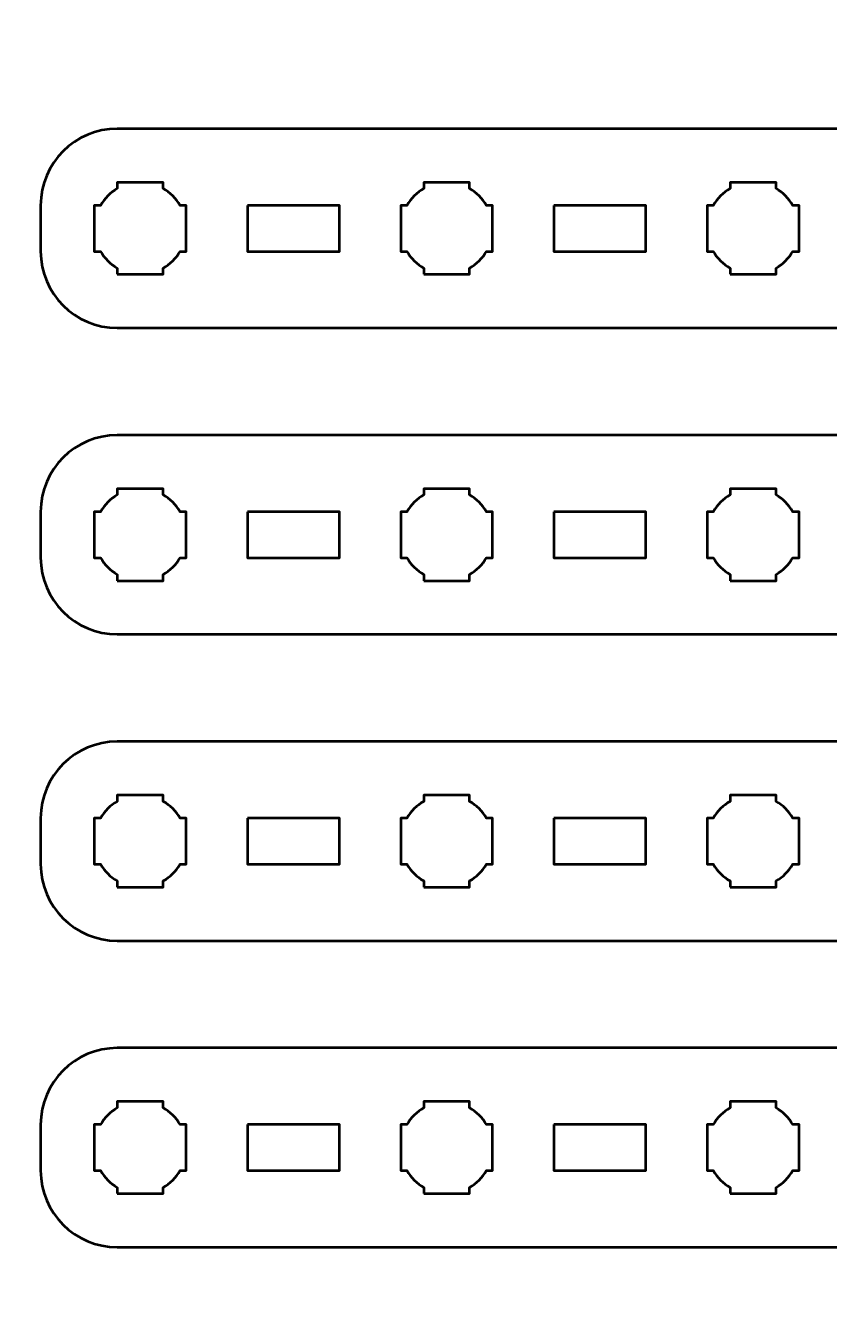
# Model space of a CAD drawing. Header units: centimetres. Extents: x -21 to 0, y -29.7 to 0.
# Drawn here: x -16.25 to -11, y -16.6 to -8.33 of the extents above; entities that cross this region are included whole.
import ezdxf

# ---------------------------------------------------------------- set-up
doc = ezdxf.new("R2010")
doc.units = ezdxf.units.CM
doc.header["$MEASUREMENT"] = 0
doc.layers.add('Layer 1', color=7, linetype='Continuous')

msp = doc.modelspace()

# ---------------------------------------------------------------- linework, layer by layer
at = {"layer": 'Layer 1', "color": 1, "lineweight": 53}
msp.add_open_spline([(-21.00003, -29.19995), (-21.00003, -29.19995), (-21.00003, -5.89992), (-21.00003, -5.89992), (-21.00003, -5.89992), (-21.00003, -5.81709), (-20.93286, -5.74992), (-20.85003, -5.74992), (-20.85003, -5.74992), (-20.7672, -5.74992), (-20.70003, -5.68275), (-20.70003, -5.59992), (-20.70003, -5.59992), (-20.70003, -5.51709), (-20.7672, -5.44992), (-20.85003, -5.44992), (-20.85003, -5.44992), (-20.93286, -5.44992), (-21.00003, -5.38275), (-21.00003, -5.29992), (-21.00003, -5.29992), (-21.00003, -5.21709), (-20.93286, -5.14992), (-20.85003, -5.14992), (-20.85003, -5.14992), (-20.7672, -5.14992), (-20.70003, -5.08275), (-20.70003, -4.99992), (-20.70003, -4.99992), (-20.70003, -4.91709), (-20.7672, -4.84992), (-20.85003, -4.84992), (-20.85003, -4.84992), (-20.93286, -4.84992), (-21.00003, -4.78275), (-21.00003, -4.69992), (-21.00003, -4.69992), (-21.00003, -4.61709), (-20.93286, -4.54992), (-20.85003, -4.54992), (-20.85003, -4.54992), (-20.7672, -4.54992), (-20.70003, -4.48275), (-20.70003, -4.39992), (-20.70003, -4.39992), (-20.70003, -4.31709), (-20.7672, -4.24992), (-20.85003, -4.24992), (-20.85003, -4.24992), (-20.93286, -4.24992), (-21.00003, -4.18275), (-21.00003, -4.09992), (-21.00003, -4.09992), (-21.00003, -4.01709), (-20.93286, -3.94992), (-20.85003, -3.94992), (-20.85003, -3.94992), (-20.7672, -3.94992), (-20.70003, -3.88275), (-20.70003, -3.79992), (-20.70003, -3.79992), (-20.70003, -3.71709), (-20.7672, -3.64992), (-20.85003, -3.64992), (-20.85003, -3.64992), (-20.93286, -3.64992), (-21.00003, -3.58275), (-21.00003, -3.49992), (-21.00003, -3.49992), (-21.00003, -3.41709), (-20.93286, -3.34992), (-20.85003, -3.34992), (-20.85003, -3.34992), (-20.7672, -3.34992), (-20.70003, -3.28275), (-20.70003, -3.19992), (-20.70003, -3.19992), (-20.70003, -3.11709), (-20.7672, -3.04992), (-20.85003, -3.04992), (-20.85003, -3.04992), (-20.93286, -3.04992), (-21.00003, -2.98275), (-21.00003, -2.89992), (-21.00003, -2.89992), (-21.00003, -2.81709), (-20.93286, -2.74992), (-20.85003, -2.74992), (-20.85003, -2.74992), (-20.7672, -2.74992), (-20.70003, -2.68275), (-20.70003, -2.59992), (-20.70003, -2.59992), (-20.70003, -2.51709), (-20.7672, -2.44992), (-20.85003, -2.44992), (-20.85003, -2.44992), (-20.93286, -2.44992), (-21.00003, -2.38275), (-21.00003, -2.29992), (-21.00003, -2.29992), (-21.00003, -2.21709), (-20.93286, -2.14992), (-20.85003, -2.14992), (-20.85003, -2.14992), (-20.7672, -2.14992), (-20.70003, -2.08275), (-20.70003, -1.99992), (-20.70003, -1.99992), (-20.70003, -1.91709), (-20.7672, -1.84992), (-20.85003, -1.84992), (-20.85003, -1.84992), (-20.93286, -1.84992), (-21.00003, -1.78275), (-21.00003, -1.69992), (-21.00003, -1.69992), (-21.00003, -1.61709), (-20.93286, -1.54992), (-20.85003, -1.54992), (-20.85003, -1.54992), (-20.7672, -1.54992), (-20.70003, -1.48275), (-20.70003, -1.39992), (-20.70003, -1.39992), (-20.70003, -1.31709), (-20.7672, -1.24992), (-20.85003, -1.24992), (-20.85003, -1.24992), (-20.93286, -1.24992), (-21.00003, -1.18275), (-21.00003, -1.09992), (-21.00003, -1.09992), (-21.00003, -1.09992), (-21.00003, -0.49992), (-21.00003, -0.49992), (-21.00003, -0.49992), (-21.00003, -0.22295), (-20.77694, 0.00004), (-20.49994, 0.00004), (-20.49994, 0.00004), (-20.49994, 0.00004), (-0.50008, 0.00004), (-0.50008, 0.00004), (-0.50008, 0.00004), (-0.22294, 0.00004), (0.00002, -0.22295), (0.00002, -0.49992), (0.00002, -0.49992), (0.00002, -0.49992), (0.00002, -29.19995), (0.00002, -29.19995), (0.00002, -29.19995), (0.00002, -29.47695), (-0.22294, -29.70004), (-0.50008, -29.70004), (-0.50008, -29.70004), (-0.50008, -29.70004), (-20.49994, -29.70004), (-20.49994, -29.70004), (-20.49994, -29.70004), (-20.77694, -29.70004), (-21.00003, -29.47695), (-21.00003, -29.19995)], degree=3, knots=[0, 0, 0, 0, 0.0243902, 0.0243902, 0.0243902, 0.0243902, 0.0487805, 0.0487805, 0.0487805, 0.0487805, 0.0731707, 0.0731707, 0.0731707, 0.0731707, 0.097561, 0.097561, 0.097561, 0.097561, 0.1219512, 0.1219512, 0.1219512, 0.1219512, 0.1463415, 0.1463415, 0.1463415, 0.1463415, 0.1707317, 0.1707317, 0.1707317, 0.1707317, 0.195122, 0.195122, 0.195122, 0.195122, 0.2195122, 0.2195122, 0.2195122, 0.2195122, 0.2439024, 0.2439024, 0.2439024, 0.2439024, 0.2682927, 0.2682927, 0.2682927, 0.2682927, 0.2926829, 0.2926829, 0.2926829, 0.2926829, 0.3170732, 0.3170732, 0.3170732, 0.3170732, 0.3414634, 0.3414634, 0.3414634, 0.3414634, 0.3658537, 0.3658537, 0.3658537, 0.3658537, 0.3902439, 0.3902439, 0.3902439, 0.3902439, 0.4146341, 0.4146341, 0.4146341, 0.4146341, 0.4390244, 0.4390244, 0.4390244, 0.4390244, 0.4634146, 0.4634146, 0.4634146, 0.4634146, 0.4878049, 0.4878049, 0.4878049, 0.4878049, 0.5121951, 0.5121951, 0.5121951, 0.5121951, 0.5365854, 0.5365854, 0.5365854, 0.5365854, 0.5609756, 0.5609756, 0.5609756, 0.5609756, 0.5853659, 0.5853659, 0.5853659, 0.5853659, 0.6097561, 0.6097561, 0.6097561, 0.6097561, 0.6341463, 0.6341463, 0.6341463, 0.6341463, 0.6585366, 0.6585366, 0.6585366, 0.6585366, 0.6829268, 0.6829268, 0.6829268, 0.6829268, 0.7073171, 0.7073171, 0.7073171, 0.7073171, 0.7317073, 0.7317073, 0.7317073, 0.7317073, 0.7560976, 0.7560976, 0.7560976, 0.7560976, 0.7804878, 0.7804878, 0.7804878, 0.7804878, 0.804878, 0.804878, 0.804878, 0.804878, 0.8292683, 0.8292683, 0.8292683, 0.8292683, 0.8536585, 0.8536585, 0.8536585, 0.8536585, 0.8780488, 0.8780488, 0.8780488, 0.8780488, 0.902439, 0.902439, 0.902439, 0.902439, 0.9268293, 0.9268293, 0.9268293, 0.9268293, 0.9512195, 0.9512195, 0.9512195, 0.9512195, 0.9756098, 0.9756098, 0.9756098, 0.9756098, 1, 1, 1, 1], dxfattribs=at)
at = {"layer": 'Layer 1', "color": 3, "lineweight": 53}
for points in [[(-15.64994, -9), (-15.64994, -9), (-1.35006, -9), (-1.35006, -9), (-1.35006, -9), (-1.07292, -9), (-0.84996, -9.22309), (-0.84996, -9.50009), (-0.84996, -9.50009), (-0.84996, -9.50009), (-0.84996, -9.8001), (-0.84996, -9.8001), (-0.84996, -9.8001), (-0.84996, -10.07706), (-1.07292, -10.30002), (-1.35006, -10.30002), (-1.35006, -10.30002), (-1.35006, -10.30002), (-15.64994, -10.30002), (-15.64994, -10.30002), (-15.64994, -10.30002), (-15.92694, -10.30002), (-16.15004, -10.07706), (-16.15004, -9.8001), (-16.15004, -9.8001), (-16.15004, -9.8001), (-16.15004, -9.50009), (-16.15004, -9.50009), (-16.15004, -9.50009), (-16.15004, -9.22309), (-15.92694, -9), (-15.64994, -9)], [(-15.64994, -11), (-15.64994, -11), (-1.35006, -11), (-1.35006, -11), (-1.35006, -11), (-1.07292, -11), (-0.84996, -11.22309), (-0.84996, -11.50009), (-0.84996, -11.50009), (-0.84996, -11.50009), (-0.84996, -11.8001), (-0.84996, -11.8001), (-0.84996, -11.8001), (-0.84996, -12.07706), (-1.07292, -12.30002), (-1.35006, -12.30002), (-1.35006, -12.30002), (-1.35006, -12.30002), (-15.64994, -12.30002), (-15.64994, -12.30002), (-15.64994, -12.30002), (-15.92694, -12.30002), (-16.15004, -12.07706), (-16.15004, -11.8001), (-16.15004, -11.8001), (-16.15004, -11.8001), (-16.15004, -11.50009), (-16.15004, -11.50009), (-16.15004, -11.50009), (-16.15004, -11.22309), (-15.92694, -11), (-15.64994, -11)], [(-15.64994, -13), (-15.64994, -13), (-1.35006, -13), (-1.35006, -13), (-1.35006, -13), (-1.07292, -13), (-0.84996, -13.22309), (-0.84996, -13.50009), (-0.84996, -13.50009), (-0.84996, -13.50009), (-0.84996, -13.8001), (-0.84996, -13.8001), (-0.84996, -13.8001), (-0.84996, -14.07706), (-1.07292, -14.30002), (-1.35006, -14.30002), (-1.35006, -14.30002), (-1.35006, -14.30002), (-15.64994, -14.30002), (-15.64994, -14.30002), (-15.64994, -14.30002), (-15.92694, -14.30002), (-16.15004, -14.07706), (-16.15004, -13.8001), (-16.15004, -13.8001), (-16.15004, -13.8001), (-16.15004, -13.50009), (-16.15004, -13.50009), (-16.15004, -13.50009), (-16.15004, -13.22309), (-15.92694, -13), (-15.64994, -13)], [(-15.64994, -15), (-15.64994, -15), (-1.35006, -15), (-1.35006, -15), (-1.35006, -15), (-1.07292, -15), (-0.84996, -15.22309), (-0.84996, -15.50009), (-0.84996, -15.50009), (-0.84996, -15.50009), (-0.84996, -15.8001), (-0.84996, -15.8001), (-0.84996, -15.8001), (-0.84996, -16.07706), (-1.07292, -16.30002), (-1.35006, -16.30002), (-1.35006, -16.30002), (-1.35006, -16.30002), (-15.64994, -16.30002), (-15.64994, -16.30002), (-15.64994, -16.30002), (-15.92694, -16.30002), (-16.15004, -16.07706), (-16.15004, -15.8001), (-16.15004, -15.8001), (-16.15004, -15.8001), (-16.15004, -15.50009), (-16.15004, -15.50009), (-16.15004, -15.50009), (-16.15004, -15.22309), (-15.92694, -15), (-15.64994, -15)]]:
    msp.add_open_spline(points, degree=3, knots=[0, 0, 0, 0, 0.125, 0.125, 0.125, 0.125, 0.25, 0.25, 0.25, 0.25, 0.375, 0.375, 0.375, 0.375, 0.5, 0.5, 0.5, 0.5, 0.625, 0.625, 0.625, 0.625, 0.75, 0.75, 0.75, 0.75, 0.875, 0.875, 0.875, 0.875, 1, 1, 1, 1], dxfattribs=at)
at = {"layer": 'Layer 1', "lineweight": 53}
for points, knots in [([(-15.64994, -9.95003), (-15.64994, -9.95003), (-15.64994, -9.90992), (-15.64994, -9.90992), (-15.64994, -9.90992), (-15.69555, -9.8836), (-15.73348, -9.84557), (-15.7598, -9.8001), (-15.7598, -9.8001), (-15.7598, -9.8001), (-15.80001, -9.8001), (-15.80001, -9.8001), (-15.80001, -9.8001), (-15.80001, -9.8001), (-15.80001, -9.65002), (-15.80001, -9.65002), (-15.80001, -9.65002), (-15.80001, -9.65002), (-15.80001, -9.50009), (-15.80001, -9.50009), (-15.80001, -9.50009), (-15.80001, -9.50009), (-15.7598, -9.50009), (-15.7598, -9.50009), (-15.7598, -9.50009), (-15.73348, -9.45448), (-15.69555, -9.41656), (-15.64994, -9.39024), (-15.64994, -9.39024), (-15.64994, -9.39024), (-15.64994, -9.35002), (-15.64994, -9.35002), (-15.64994, -9.35002), (-15.64994, -9.35002), (-15.50001, -9.35002), (-15.50001, -9.35002), (-15.50001, -9.35002), (-15.50001, -9.35002), (-15.34994, -9.35002), (-15.34994, -9.35002), (-15.34994, -9.35002), (-15.34994, -9.35002), (-15.34994, -9.39024), (-15.34994, -9.39024), (-15.34994, -9.39024), (-15.30447, -9.41656), (-15.26644, -9.45448), (-15.24012, -9.50009), (-15.24012, -9.50009), (-15.24012, -9.50009), (-15.20001, -9.50009), (-15.20001, -9.50009), (-15.20001, -9.50009), (-15.20001, -9.50009), (-15.20001, -9.65002), (-15.20001, -9.65002), (-15.20001, -9.65002), (-15.20001, -9.65002), (-15.20001, -9.8001), (-15.20001, -9.8001), (-15.20001, -9.8001), (-15.20001, -9.8001), (-15.24012, -9.8001), (-15.24012, -9.8001), (-15.24012, -9.8001), (-15.26644, -9.84557), (-15.30447, -9.8836), (-15.34994, -9.90992), (-15.34994, -9.90992), (-15.34994, -9.90992), (-15.34994, -9.95003), (-15.34994, -9.95003), (-15.34994, -9.95003), (-15.34994, -9.95003), (-15.50001, -9.95003), (-15.50001, -9.95003), (-15.50001, -9.95003), (-15.50001, -9.95003), (-15.64994, -9.95003), (-15.64994, -9.95003)], [0, 0, 0, 0, 0.05, 0.05, 0.05, 0.05, 0.1, 0.1, 0.1, 0.1, 0.15, 0.15, 0.15, 0.15, 0.2, 0.2, 0.2, 0.2, 0.25, 0.25, 0.25, 0.25, 0.3, 0.3, 0.3, 0.3, 0.35, 0.35, 0.35, 0.35, 0.4, 0.4, 0.4, 0.4, 0.45, 0.45, 0.45, 0.45, 0.5, 0.5, 0.5, 0.5, 0.55, 0.55, 0.55, 0.55, 0.6, 0.6, 0.6, 0.6, 0.65, 0.65, 0.65, 0.65, 0.7, 0.7, 0.7, 0.7, 0.75, 0.75, 0.75, 0.75, 0.8, 0.8, 0.8, 0.8, 0.85, 0.85, 0.85, 0.85, 0.9, 0.9, 0.9, 0.9, 0.95, 0.95, 0.95, 0.95, 1, 1, 1, 1]), ([(-13.65001, -9.95003), (-13.65001, -9.95003), (-13.65001, -9.90992), (-13.65001, -9.90992), (-13.65001, -9.90992), (-13.69548, -9.8836), (-13.73351, -9.84557), (-13.75983, -9.8001), (-13.75983, -9.8001), (-13.75983, -9.8001), (-13.79994, -9.8001), (-13.79994, -9.8001), (-13.79994, -9.8001), (-13.79994, -9.8001), (-13.79994, -9.65002), (-13.79994, -9.65002), (-13.79994, -9.65002), (-13.79994, -9.65002), (-13.79994, -9.50009), (-13.79994, -9.50009), (-13.79994, -9.50009), (-13.79994, -9.50009), (-13.75983, -9.50009), (-13.75983, -9.50009), (-13.75983, -9.50009), (-13.73351, -9.45448), (-13.69548, -9.41656), (-13.65001, -9.39024), (-13.65001, -9.39024), (-13.65001, -9.39024), (-13.65001, -9.35002), (-13.65001, -9.35002), (-13.65001, -9.35002), (-13.65001, -9.35002), (-13.49994, -9.35002), (-13.49994, -9.35002), (-13.49994, -9.35002), (-13.49994, -9.35002), (-13.35001, -9.35002), (-13.35001, -9.35002), (-13.35001, -9.35002), (-13.35001, -9.35002), (-13.35001, -9.39024), (-13.35001, -9.39024), (-13.35001, -9.39024), (-13.30453, -9.41656), (-13.2665, -9.45448), (-13.24019, -9.50009), (-13.24019, -9.50009), (-13.24019, -9.50009), (-13.19993, -9.50009), (-13.19993, -9.50009), (-13.19993, -9.50009), (-13.19993, -9.50009), (-13.19993, -9.65002), (-13.19993, -9.65002), (-13.19993, -9.65002), (-13.19993, -9.65002), (-13.19993, -9.8001), (-13.19993, -9.8001), (-13.19993, -9.8001), (-13.19993, -9.8001), (-13.24019, -9.8001), (-13.24019, -9.8001), (-13.24019, -9.8001), (-13.2665, -9.84557), (-13.30453, -9.8836), (-13.35001, -9.90992), (-13.35001, -9.90992), (-13.35001, -9.90992), (-13.35001, -9.95003), (-13.35001, -9.95003), (-13.35001, -9.95003), (-13.35001, -9.95003), (-13.49994, -9.95003), (-13.49994, -9.95003), (-13.49994, -9.95003), (-13.49994, -9.95003), (-13.65001, -9.95003), (-13.65001, -9.95003)], [0, 0, 0, 0, 0.05, 0.05, 0.05, 0.05, 0.1, 0.1, 0.1, 0.1, 0.15, 0.15, 0.15, 0.15, 0.2, 0.2, 0.2, 0.2, 0.25, 0.25, 0.25, 0.25, 0.3, 0.3, 0.3, 0.3, 0.35, 0.35, 0.35, 0.35, 0.4, 0.4, 0.4, 0.4, 0.45, 0.45, 0.45, 0.45, 0.5, 0.5, 0.5, 0.5, 0.55, 0.55, 0.55, 0.55, 0.6, 0.6, 0.6, 0.6, 0.65, 0.65, 0.65, 0.65, 0.7, 0.7, 0.7, 0.7, 0.75, 0.75, 0.75, 0.75, 0.8, 0.8, 0.8, 0.8, 0.85, 0.85, 0.85, 0.85, 0.9, 0.9, 0.9, 0.9, 0.95, 0.95, 0.95, 0.95, 1, 1, 1, 1]), ([(-11.65008, -9.95003), (-11.65008, -9.95003), (-11.65008, -9.90992), (-11.65008, -9.90992), (-11.65008, -9.90992), (-11.69555, -9.8836), (-11.73344, -9.84557), (-11.7599, -9.8001), (-11.7599, -9.8001), (-11.7599, -9.8001), (-11.80001, -9.8001), (-11.80001, -9.8001), (-11.80001, -9.8001), (-11.80001, -9.8001), (-11.80001, -9.65002), (-11.80001, -9.65002), (-11.80001, -9.65002), (-11.80001, -9.65002), (-11.80001, -9.50009), (-11.80001, -9.50009), (-11.80001, -9.50009), (-11.80001, -9.50009), (-11.7599, -9.50009), (-11.7599, -9.50009), (-11.7599, -9.50009), (-11.73344, -9.45448), (-11.69555, -9.41656), (-11.65008, -9.39024), (-11.65008, -9.39024), (-11.65008, -9.39024), (-11.65008, -9.35002), (-11.65008, -9.35002), (-11.65008, -9.35002), (-11.65008, -9.35002), (-11.5, -9.35002), (-11.5, -9.35002), (-11.5, -9.35002), (-11.5, -9.35002), (-11.35007, -9.35002), (-11.35007, -9.35002), (-11.35007, -9.35002), (-11.35007, -9.35002), (-11.35007, -9.39024), (-11.35007, -9.39024), (-11.35007, -9.39024), (-11.30446, -9.41656), (-11.26654, -9.45448), (-11.24022, -9.50009), (-11.24022, -9.50009), (-11.24022, -9.50009), (-11.2, -9.50009), (-11.2, -9.50009), (-11.2, -9.50009), (-11.2, -9.50009), (-11.2, -9.65002), (-11.2, -9.65002), (-11.2, -9.65002), (-11.2, -9.65002), (-11.2, -9.8001), (-11.2, -9.8001), (-11.2, -9.8001), (-11.2, -9.8001), (-11.24022, -9.8001), (-11.24022, -9.8001), (-11.24022, -9.8001), (-11.26654, -9.84557), (-11.30446, -9.8836), (-11.35007, -9.90992), (-11.35007, -9.90992), (-11.35007, -9.90992), (-11.35007, -9.95003), (-11.35007, -9.95003), (-11.35007, -9.95003), (-11.35007, -9.95003), (-11.5, -9.95003), (-11.5, -9.95003), (-11.5, -9.95003), (-11.5, -9.95003), (-11.65008, -9.95003), (-11.65008, -9.95003)], [0, 0, 0, 0, 0.05, 0.05, 0.05, 0.05, 0.1, 0.1, 0.1, 0.1, 0.15, 0.15, 0.15, 0.15, 0.2, 0.2, 0.2, 0.2, 0.25, 0.25, 0.25, 0.25, 0.3, 0.3, 0.3, 0.3, 0.35, 0.35, 0.35, 0.35, 0.4, 0.4, 0.4, 0.4, 0.45, 0.45, 0.45, 0.45, 0.5, 0.5, 0.5, 0.5, 0.55, 0.55, 0.55, 0.55, 0.6, 0.6, 0.6, 0.6, 0.65, 0.65, 0.65, 0.65, 0.7, 0.7, 0.7, 0.7, 0.75, 0.75, 0.75, 0.75, 0.8, 0.8, 0.8, 0.8, 0.85, 0.85, 0.85, 0.85, 0.9, 0.9, 0.9, 0.9, 0.95, 0.95, 0.95, 0.95, 1, 1, 1, 1]), ([(-14.79999, -9.50009), (-14.79999, -9.50009), (-14.19999, -9.50009), (-14.19999, -9.50009), (-14.19999, -9.50009), (-14.19999, -9.50009), (-14.19999, -9.8001), (-14.19999, -9.8001), (-14.19999, -9.8001), (-14.19999, -9.8001), (-14.79999, -9.8001), (-14.79999, -9.8001), (-14.79999, -9.8001), (-14.79999, -9.8001), (-14.79999, -9.50009), (-14.79999, -9.50009)], [0, 0, 0, 0, 0.25, 0.25, 0.25, 0.25, 0.5, 0.5, 0.5, 0.5, 0.75, 0.75, 0.75, 0.75, 1, 1, 1, 1]), ([(-12.80003, -9.50009), (-12.80003, -9.50009), (-12.20002, -9.50009), (-12.20002, -9.50009), (-12.20002, -9.50009), (-12.20002, -9.50009), (-12.20002, -9.8001), (-12.20002, -9.8001), (-12.20002, -9.8001), (-12.20002, -9.8001), (-12.80003, -9.8001), (-12.80003, -9.8001), (-12.80003, -9.8001), (-12.80003, -9.8001), (-12.80003, -9.50009), (-12.80003, -9.50009)], [0, 0, 0, 0, 0.25, 0.25, 0.25, 0.25, 0.5, 0.5, 0.5, 0.5, 0.75, 0.75, 0.75, 0.75, 1, 1, 1, 1]), ([(-15.64994, -11.95003), (-15.64994, -11.95003), (-15.64994, -11.90992), (-15.64994, -11.90992), (-15.64994, -11.90992), (-15.69555, -11.8836), (-15.73348, -11.84557), (-15.7598, -11.8001), (-15.7598, -11.8001), (-15.7598, -11.8001), (-15.80001, -11.8001), (-15.80001, -11.8001), (-15.80001, -11.8001), (-15.80001, -11.8001), (-15.80001, -11.65002), (-15.80001, -11.65002), (-15.80001, -11.65002), (-15.80001, -11.65002), (-15.80001, -11.50009), (-15.80001, -11.50009), (-15.80001, -11.50009), (-15.80001, -11.50009), (-15.7598, -11.50009), (-15.7598, -11.50009), (-15.7598, -11.50009), (-15.73348, -11.45448), (-15.69555, -11.41656), (-15.64994, -11.39024), (-15.64994, -11.39024), (-15.64994, -11.39024), (-15.64994, -11.35002), (-15.64994, -11.35002), (-15.64994, -11.35002), (-15.64994, -11.35002), (-15.50001, -11.35002), (-15.50001, -11.35002), (-15.50001, -11.35002), (-15.50001, -11.35002), (-15.34994, -11.35002), (-15.34994, -11.35002), (-15.34994, -11.35002), (-15.34994, -11.35002), (-15.34994, -11.39024), (-15.34994, -11.39024), (-15.34994, -11.39024), (-15.30447, -11.41656), (-15.26644, -11.45448), (-15.24012, -11.50009), (-15.24012, -11.50009), (-15.24012, -11.50009), (-15.20001, -11.50009), (-15.20001, -11.50009), (-15.20001, -11.50009), (-15.20001, -11.50009), (-15.20001, -11.65002), (-15.20001, -11.65002), (-15.20001, -11.65002), (-15.20001, -11.65002), (-15.20001, -11.8001), (-15.20001, -11.8001), (-15.20001, -11.8001), (-15.20001, -11.8001), (-15.24012, -11.8001), (-15.24012, -11.8001), (-15.24012, -11.8001), (-15.26644, -11.84557), (-15.30447, -11.8836), (-15.34994, -11.90992), (-15.34994, -11.90992), (-15.34994, -11.90992), (-15.34994, -11.95003), (-15.34994, -11.95003), (-15.34994, -11.95003), (-15.34994, -11.95003), (-15.50001, -11.95003), (-15.50001, -11.95003), (-15.50001, -11.95003), (-15.50001, -11.95003), (-15.64994, -11.95003), (-15.64994, -11.95003)], [0, 0, 0, 0, 0.05, 0.05, 0.05, 0.05, 0.1, 0.1, 0.1, 0.1, 0.15, 0.15, 0.15, 0.15, 0.2, 0.2, 0.2, 0.2, 0.25, 0.25, 0.25, 0.25, 0.3, 0.3, 0.3, 0.3, 0.35, 0.35, 0.35, 0.35, 0.4, 0.4, 0.4, 0.4, 0.45, 0.45, 0.45, 0.45, 0.5, 0.5, 0.5, 0.5, 0.55, 0.55, 0.55, 0.55, 0.6, 0.6, 0.6, 0.6, 0.65, 0.65, 0.65, 0.65, 0.7, 0.7, 0.7, 0.7, 0.75, 0.75, 0.75, 0.75, 0.8, 0.8, 0.8, 0.8, 0.85, 0.85, 0.85, 0.85, 0.9, 0.9, 0.9, 0.9, 0.95, 0.95, 0.95, 0.95, 1, 1, 1, 1]), ([(-13.65001, -11.95003), (-13.65001, -11.95003), (-13.65001, -11.90992), (-13.65001, -11.90992), (-13.65001, -11.90992), (-13.69548, -11.8836), (-13.73351, -11.84557), (-13.75983, -11.8001), (-13.75983, -11.8001), (-13.75983, -11.8001), (-13.79994, -11.8001), (-13.79994, -11.8001), (-13.79994, -11.8001), (-13.79994, -11.8001), (-13.79994, -11.65002), (-13.79994, -11.65002), (-13.79994, -11.65002), (-13.79994, -11.65002), (-13.79994, -11.50009), (-13.79994, -11.50009), (-13.79994, -11.50009), (-13.79994, -11.50009), (-13.75983, -11.50009), (-13.75983, -11.50009), (-13.75983, -11.50009), (-13.73351, -11.45448), (-13.69548, -11.41656), (-13.65001, -11.39024), (-13.65001, -11.39024), (-13.65001, -11.39024), (-13.65001, -11.35002), (-13.65001, -11.35002), (-13.65001, -11.35002), (-13.65001, -11.35002), (-13.49994, -11.35002), (-13.49994, -11.35002), (-13.49994, -11.35002), (-13.49994, -11.35002), (-13.35001, -11.35002), (-13.35001, -11.35002), (-13.35001, -11.35002), (-13.35001, -11.35002), (-13.35001, -11.39024), (-13.35001, -11.39024), (-13.35001, -11.39024), (-13.30453, -11.41656), (-13.2665, -11.45448), (-13.24019, -11.50009), (-13.24019, -11.50009), (-13.24019, -11.50009), (-13.19993, -11.50009), (-13.19993, -11.50009), (-13.19993, -11.50009), (-13.19993, -11.50009), (-13.19993, -11.65002), (-13.19993, -11.65002), (-13.19993, -11.65002), (-13.19993, -11.65002), (-13.19993, -11.8001), (-13.19993, -11.8001), (-13.19993, -11.8001), (-13.19993, -11.8001), (-13.24019, -11.8001), (-13.24019, -11.8001), (-13.24019, -11.8001), (-13.2665, -11.84557), (-13.30453, -11.8836), (-13.35001, -11.90992), (-13.35001, -11.90992), (-13.35001, -11.90992), (-13.35001, -11.95003), (-13.35001, -11.95003), (-13.35001, -11.95003), (-13.35001, -11.95003), (-13.49994, -11.95003), (-13.49994, -11.95003), (-13.49994, -11.95003), (-13.49994, -11.95003), (-13.65001, -11.95003), (-13.65001, -11.95003)], [0, 0, 0, 0, 0.05, 0.05, 0.05, 0.05, 0.1, 0.1, 0.1, 0.1, 0.15, 0.15, 0.15, 0.15, 0.2, 0.2, 0.2, 0.2, 0.25, 0.25, 0.25, 0.25, 0.3, 0.3, 0.3, 0.3, 0.35, 0.35, 0.35, 0.35, 0.4, 0.4, 0.4, 0.4, 0.45, 0.45, 0.45, 0.45, 0.5, 0.5, 0.5, 0.5, 0.55, 0.55, 0.55, 0.55, 0.6, 0.6, 0.6, 0.6, 0.65, 0.65, 0.65, 0.65, 0.7, 0.7, 0.7, 0.7, 0.75, 0.75, 0.75, 0.75, 0.8, 0.8, 0.8, 0.8, 0.85, 0.85, 0.85, 0.85, 0.9, 0.9, 0.9, 0.9, 0.95, 0.95, 0.95, 0.95, 1, 1, 1, 1]), ([(-11.65008, -11.95003), (-11.65008, -11.95003), (-11.65008, -11.90992), (-11.65008, -11.90992), (-11.65008, -11.90992), (-11.69555, -11.8836), (-11.73344, -11.84557), (-11.7599, -11.8001), (-11.7599, -11.8001), (-11.7599, -11.8001), (-11.80001, -11.8001), (-11.80001, -11.8001), (-11.80001, -11.8001), (-11.80001, -11.8001), (-11.80001, -11.65002), (-11.80001, -11.65002), (-11.80001, -11.65002), (-11.80001, -11.65002), (-11.80001, -11.50009), (-11.80001, -11.50009), (-11.80001, -11.50009), (-11.80001, -11.50009), (-11.7599, -11.50009), (-11.7599, -11.50009), (-11.7599, -11.50009), (-11.73344, -11.45448), (-11.69555, -11.41656), (-11.65008, -11.39024), (-11.65008, -11.39024), (-11.65008, -11.39024), (-11.65008, -11.35002), (-11.65008, -11.35002), (-11.65008, -11.35002), (-11.65008, -11.35002), (-11.5, -11.35002), (-11.5, -11.35002), (-11.5, -11.35002), (-11.5, -11.35002), (-11.35007, -11.35002), (-11.35007, -11.35002), (-11.35007, -11.35002), (-11.35007, -11.35002), (-11.35007, -11.39024), (-11.35007, -11.39024), (-11.35007, -11.39024), (-11.30446, -11.41656), (-11.26654, -11.45448), (-11.24022, -11.50009), (-11.24022, -11.50009), (-11.24022, -11.50009), (-11.2, -11.50009), (-11.2, -11.50009), (-11.2, -11.50009), (-11.2, -11.50009), (-11.2, -11.65002), (-11.2, -11.65002), (-11.2, -11.65002), (-11.2, -11.65002), (-11.2, -11.8001), (-11.2, -11.8001), (-11.2, -11.8001), (-11.2, -11.8001), (-11.24022, -11.8001), (-11.24022, -11.8001), (-11.24022, -11.8001), (-11.26654, -11.84557), (-11.30446, -11.8836), (-11.35007, -11.90992), (-11.35007, -11.90992), (-11.35007, -11.90992), (-11.35007, -11.95003), (-11.35007, -11.95003), (-11.35007, -11.95003), (-11.35007, -11.95003), (-11.5, -11.95003), (-11.5, -11.95003), (-11.5, -11.95003), (-11.5, -11.95003), (-11.65008, -11.95003), (-11.65008, -11.95003)], [0, 0, 0, 0, 0.05, 0.05, 0.05, 0.05, 0.1, 0.1, 0.1, 0.1, 0.15, 0.15, 0.15, 0.15, 0.2, 0.2, 0.2, 0.2, 0.25, 0.25, 0.25, 0.25, 0.3, 0.3, 0.3, 0.3, 0.35, 0.35, 0.35, 0.35, 0.4, 0.4, 0.4, 0.4, 0.45, 0.45, 0.45, 0.45, 0.5, 0.5, 0.5, 0.5, 0.55, 0.55, 0.55, 0.55, 0.6, 0.6, 0.6, 0.6, 0.65, 0.65, 0.65, 0.65, 0.7, 0.7, 0.7, 0.7, 0.75, 0.75, 0.75, 0.75, 0.8, 0.8, 0.8, 0.8, 0.85, 0.85, 0.85, 0.85, 0.9, 0.9, 0.9, 0.9, 0.95, 0.95, 0.95, 0.95, 1, 1, 1, 1]), ([(-14.79999, -11.50009), (-14.79999, -11.50009), (-14.19999, -11.50009), (-14.19999, -11.50009), (-14.19999, -11.50009), (-14.19999, -11.50009), (-14.19999, -11.8001), (-14.19999, -11.8001), (-14.19999, -11.8001), (-14.19999, -11.8001), (-14.79999, -11.8001), (-14.79999, -11.8001), (-14.79999, -11.8001), (-14.79999, -11.8001), (-14.79999, -11.50009), (-14.79999, -11.50009)], [0, 0, 0, 0, 0.25, 0.25, 0.25, 0.25, 0.5, 0.5, 0.5, 0.5, 0.75, 0.75, 0.75, 0.75, 1, 1, 1, 1]), ([(-12.80003, -11.50009), (-12.80003, -11.50009), (-12.20002, -11.50009), (-12.20002, -11.50009), (-12.20002, -11.50009), (-12.20002, -11.50009), (-12.20002, -11.8001), (-12.20002, -11.8001), (-12.20002, -11.8001), (-12.20002, -11.8001), (-12.80003, -11.8001), (-12.80003, -11.8001), (-12.80003, -11.8001), (-12.80003, -11.8001), (-12.80003, -11.50009), (-12.80003, -11.50009)], [0, 0, 0, 0, 0.25, 0.25, 0.25, 0.25, 0.5, 0.5, 0.5, 0.5, 0.75, 0.75, 0.75, 0.75, 1, 1, 1, 1]), ([(-15.64994, -13.95003), (-15.64994, -13.95003), (-15.64994, -13.90992), (-15.64994, -13.90992), (-15.64994, -13.90992), (-15.69555, -13.8836), (-15.73348, -13.84557), (-15.7598, -13.8001), (-15.7598, -13.8001), (-15.7598, -13.8001), (-15.80001, -13.8001), (-15.80001, -13.8001), (-15.80001, -13.8001), (-15.80001, -13.8001), (-15.80001, -13.65002), (-15.80001, -13.65002), (-15.80001, -13.65002), (-15.80001, -13.65002), (-15.80001, -13.50009), (-15.80001, -13.50009), (-15.80001, -13.50009), (-15.80001, -13.50009), (-15.7598, -13.50009), (-15.7598, -13.50009), (-15.7598, -13.50009), (-15.73348, -13.45448), (-15.69555, -13.41656), (-15.64994, -13.39024), (-15.64994, -13.39024), (-15.64994, -13.39024), (-15.64994, -13.35002), (-15.64994, -13.35002), (-15.64994, -13.35002), (-15.64994, -13.35002), (-15.50001, -13.35002), (-15.50001, -13.35002), (-15.50001, -13.35002), (-15.50001, -13.35002), (-15.34994, -13.35002), (-15.34994, -13.35002), (-15.34994, -13.35002), (-15.34994, -13.35002), (-15.34994, -13.39024), (-15.34994, -13.39024), (-15.34994, -13.39024), (-15.30447, -13.41656), (-15.26644, -13.45448), (-15.24012, -13.50009), (-15.24012, -13.50009), (-15.24012, -13.50009), (-15.20001, -13.50009), (-15.20001, -13.50009), (-15.20001, -13.50009), (-15.20001, -13.50009), (-15.20001, -13.65002), (-15.20001, -13.65002), (-15.20001, -13.65002), (-15.20001, -13.65002), (-15.20001, -13.8001), (-15.20001, -13.8001), (-15.20001, -13.8001), (-15.20001, -13.8001), (-15.24012, -13.8001), (-15.24012, -13.8001), (-15.24012, -13.8001), (-15.26644, -13.84557), (-15.30447, -13.8836), (-15.34994, -13.90992), (-15.34994, -13.90992), (-15.34994, -13.90992), (-15.34994, -13.95003), (-15.34994, -13.95003), (-15.34994, -13.95003), (-15.34994, -13.95003), (-15.50001, -13.95003), (-15.50001, -13.95003), (-15.50001, -13.95003), (-15.50001, -13.95003), (-15.64994, -13.95003), (-15.64994, -13.95003)], [0, 0, 0, 0, 0.05, 0.05, 0.05, 0.05, 0.1, 0.1, 0.1, 0.1, 0.15, 0.15, 0.15, 0.15, 0.2, 0.2, 0.2, 0.2, 0.25, 0.25, 0.25, 0.25, 0.3, 0.3, 0.3, 0.3, 0.35, 0.35, 0.35, 0.35, 0.4, 0.4, 0.4, 0.4, 0.45, 0.45, 0.45, 0.45, 0.5, 0.5, 0.5, 0.5, 0.55, 0.55, 0.55, 0.55, 0.6, 0.6, 0.6, 0.6, 0.65, 0.65, 0.65, 0.65, 0.7, 0.7, 0.7, 0.7, 0.75, 0.75, 0.75, 0.75, 0.8, 0.8, 0.8, 0.8, 0.85, 0.85, 0.85, 0.85, 0.9, 0.9, 0.9, 0.9, 0.95, 0.95, 0.95, 0.95, 1, 1, 1, 1]), ([(-13.65001, -13.95003), (-13.65001, -13.95003), (-13.65001, -13.90992), (-13.65001, -13.90992), (-13.65001, -13.90992), (-13.69548, -13.8836), (-13.73351, -13.84557), (-13.75983, -13.8001), (-13.75983, -13.8001), (-13.75983, -13.8001), (-13.79994, -13.8001), (-13.79994, -13.8001), (-13.79994, -13.8001), (-13.79994, -13.8001), (-13.79994, -13.65002), (-13.79994, -13.65002), (-13.79994, -13.65002), (-13.79994, -13.65002), (-13.79994, -13.50009), (-13.79994, -13.50009), (-13.79994, -13.50009), (-13.79994, -13.50009), (-13.75983, -13.50009), (-13.75983, -13.50009), (-13.75983, -13.50009), (-13.73351, -13.45448), (-13.69548, -13.41656), (-13.65001, -13.39024), (-13.65001, -13.39024), (-13.65001, -13.39024), (-13.65001, -13.35002), (-13.65001, -13.35002), (-13.65001, -13.35002), (-13.65001, -13.35002), (-13.49994, -13.35002), (-13.49994, -13.35002), (-13.49994, -13.35002), (-13.49994, -13.35002), (-13.35001, -13.35002), (-13.35001, -13.35002), (-13.35001, -13.35002), (-13.35001, -13.35002), (-13.35001, -13.39024), (-13.35001, -13.39024), (-13.35001, -13.39024), (-13.30453, -13.41656), (-13.2665, -13.45448), (-13.24019, -13.50009), (-13.24019, -13.50009), (-13.24019, -13.50009), (-13.19993, -13.50009), (-13.19993, -13.50009), (-13.19993, -13.50009), (-13.19993, -13.50009), (-13.19993, -13.65002), (-13.19993, -13.65002), (-13.19993, -13.65002), (-13.19993, -13.65002), (-13.19993, -13.8001), (-13.19993, -13.8001), (-13.19993, -13.8001), (-13.19993, -13.8001), (-13.24019, -13.8001), (-13.24019, -13.8001), (-13.24019, -13.8001), (-13.2665, -13.84557), (-13.30453, -13.8836), (-13.35001, -13.90992), (-13.35001, -13.90992), (-13.35001, -13.90992), (-13.35001, -13.95003), (-13.35001, -13.95003), (-13.35001, -13.95003), (-13.35001, -13.95003), (-13.49994, -13.95003), (-13.49994, -13.95003), (-13.49994, -13.95003), (-13.49994, -13.95003), (-13.65001, -13.95003), (-13.65001, -13.95003)], [0, 0, 0, 0, 0.05, 0.05, 0.05, 0.05, 0.1, 0.1, 0.1, 0.1, 0.15, 0.15, 0.15, 0.15, 0.2, 0.2, 0.2, 0.2, 0.25, 0.25, 0.25, 0.25, 0.3, 0.3, 0.3, 0.3, 0.35, 0.35, 0.35, 0.35, 0.4, 0.4, 0.4, 0.4, 0.45, 0.45, 0.45, 0.45, 0.5, 0.5, 0.5, 0.5, 0.55, 0.55, 0.55, 0.55, 0.6, 0.6, 0.6, 0.6, 0.65, 0.65, 0.65, 0.65, 0.7, 0.7, 0.7, 0.7, 0.75, 0.75, 0.75, 0.75, 0.8, 0.8, 0.8, 0.8, 0.85, 0.85, 0.85, 0.85, 0.9, 0.9, 0.9, 0.9, 0.95, 0.95, 0.95, 0.95, 1, 1, 1, 1]), ([(-11.65008, -13.95003), (-11.65008, -13.95003), (-11.65008, -13.90992), (-11.65008, -13.90992), (-11.65008, -13.90992), (-11.69555, -13.8836), (-11.73344, -13.84557), (-11.7599, -13.8001), (-11.7599, -13.8001), (-11.7599, -13.8001), (-11.80001, -13.8001), (-11.80001, -13.8001), (-11.80001, -13.8001), (-11.80001, -13.8001), (-11.80001, -13.65002), (-11.80001, -13.65002), (-11.80001, -13.65002), (-11.80001, -13.65002), (-11.80001, -13.50009), (-11.80001, -13.50009), (-11.80001, -13.50009), (-11.80001, -13.50009), (-11.7599, -13.50009), (-11.7599, -13.50009), (-11.7599, -13.50009), (-11.73344, -13.45448), (-11.69555, -13.41656), (-11.65008, -13.39024), (-11.65008, -13.39024), (-11.65008, -13.39024), (-11.65008, -13.35002), (-11.65008, -13.35002), (-11.65008, -13.35002), (-11.65008, -13.35002), (-11.5, -13.35002), (-11.5, -13.35002), (-11.5, -13.35002), (-11.5, -13.35002), (-11.35007, -13.35002), (-11.35007, -13.35002), (-11.35007, -13.35002), (-11.35007, -13.35002), (-11.35007, -13.39024), (-11.35007, -13.39024), (-11.35007, -13.39024), (-11.30446, -13.41656), (-11.26654, -13.45448), (-11.24022, -13.50009), (-11.24022, -13.50009), (-11.24022, -13.50009), (-11.2, -13.50009), (-11.2, -13.50009), (-11.2, -13.50009), (-11.2, -13.50009), (-11.2, -13.65002), (-11.2, -13.65002), (-11.2, -13.65002), (-11.2, -13.65002), (-11.2, -13.8001), (-11.2, -13.8001), (-11.2, -13.8001), (-11.2, -13.8001), (-11.24022, -13.8001), (-11.24022, -13.8001), (-11.24022, -13.8001), (-11.26654, -13.84557), (-11.30446, -13.8836), (-11.35007, -13.90992), (-11.35007, -13.90992), (-11.35007, -13.90992), (-11.35007, -13.95003), (-11.35007, -13.95003), (-11.35007, -13.95003), (-11.35007, -13.95003), (-11.5, -13.95003), (-11.5, -13.95003), (-11.5, -13.95003), (-11.5, -13.95003), (-11.65008, -13.95003), (-11.65008, -13.95003)], [0, 0, 0, 0, 0.05, 0.05, 0.05, 0.05, 0.1, 0.1, 0.1, 0.1, 0.15, 0.15, 0.15, 0.15, 0.2, 0.2, 0.2, 0.2, 0.25, 0.25, 0.25, 0.25, 0.3, 0.3, 0.3, 0.3, 0.35, 0.35, 0.35, 0.35, 0.4, 0.4, 0.4, 0.4, 0.45, 0.45, 0.45, 0.45, 0.5, 0.5, 0.5, 0.5, 0.55, 0.55, 0.55, 0.55, 0.6, 0.6, 0.6, 0.6, 0.65, 0.65, 0.65, 0.65, 0.7, 0.7, 0.7, 0.7, 0.75, 0.75, 0.75, 0.75, 0.8, 0.8, 0.8, 0.8, 0.85, 0.85, 0.85, 0.85, 0.9, 0.9, 0.9, 0.9, 0.95, 0.95, 0.95, 0.95, 1, 1, 1, 1]), ([(-14.79999, -13.50009), (-14.79999, -13.50009), (-14.19999, -13.50009), (-14.19999, -13.50009), (-14.19999, -13.50009), (-14.19999, -13.50009), (-14.19999, -13.8001), (-14.19999, -13.8001), (-14.19999, -13.8001), (-14.19999, -13.8001), (-14.79999, -13.8001), (-14.79999, -13.8001), (-14.79999, -13.8001), (-14.79999, -13.8001), (-14.79999, -13.50009), (-14.79999, -13.50009)], [0, 0, 0, 0, 0.25, 0.25, 0.25, 0.25, 0.5, 0.5, 0.5, 0.5, 0.75, 0.75, 0.75, 0.75, 1, 1, 1, 1]), ([(-12.80003, -13.50009), (-12.80003, -13.50009), (-12.20002, -13.50009), (-12.20002, -13.50009), (-12.20002, -13.50009), (-12.20002, -13.50009), (-12.20002, -13.8001), (-12.20002, -13.8001), (-12.20002, -13.8001), (-12.20002, -13.8001), (-12.80003, -13.8001), (-12.80003, -13.8001), (-12.80003, -13.8001), (-12.80003, -13.8001), (-12.80003, -13.50009), (-12.80003, -13.50009)], [0, 0, 0, 0, 0.25, 0.25, 0.25, 0.25, 0.5, 0.5, 0.5, 0.5, 0.75, 0.75, 0.75, 0.75, 1, 1, 1, 1]), ([(-15.64994, -15.95003), (-15.64994, -15.95003), (-15.64994, -15.90992), (-15.64994, -15.90992), (-15.64994, -15.90992), (-15.69555, -15.8836), (-15.73348, -15.84557), (-15.7598, -15.8001), (-15.7598, -15.8001), (-15.7598, -15.8001), (-15.80001, -15.8001), (-15.80001, -15.8001), (-15.80001, -15.8001), (-15.80001, -15.8001), (-15.80001, -15.65002), (-15.80001, -15.65002), (-15.80001, -15.65002), (-15.80001, -15.65002), (-15.80001, -15.50009), (-15.80001, -15.50009), (-15.80001, -15.50009), (-15.80001, -15.50009), (-15.7598, -15.50009), (-15.7598, -15.50009), (-15.7598, -15.50009), (-15.73348, -15.45448), (-15.69555, -15.41656), (-15.64994, -15.39024), (-15.64994, -15.39024), (-15.64994, -15.39024), (-15.64994, -15.35002), (-15.64994, -15.35002), (-15.64994, -15.35002), (-15.64994, -15.35002), (-15.50001, -15.35002), (-15.50001, -15.35002), (-15.50001, -15.35002), (-15.50001, -15.35002), (-15.34994, -15.35002), (-15.34994, -15.35002), (-15.34994, -15.35002), (-15.34994, -15.35002), (-15.34994, -15.39024), (-15.34994, -15.39024), (-15.34994, -15.39024), (-15.30447, -15.41656), (-15.26644, -15.45448), (-15.24012, -15.50009), (-15.24012, -15.50009), (-15.24012, -15.50009), (-15.20001, -15.50009), (-15.20001, -15.50009), (-15.20001, -15.50009), (-15.20001, -15.50009), (-15.20001, -15.65002), (-15.20001, -15.65002), (-15.20001, -15.65002), (-15.20001, -15.65002), (-15.20001, -15.8001), (-15.20001, -15.8001), (-15.20001, -15.8001), (-15.20001, -15.8001), (-15.24012, -15.8001), (-15.24012, -15.8001), (-15.24012, -15.8001), (-15.26644, -15.84557), (-15.30447, -15.8836), (-15.34994, -15.90992), (-15.34994, -15.90992), (-15.34994, -15.90992), (-15.34994, -15.95003), (-15.34994, -15.95003), (-15.34994, -15.95003), (-15.34994, -15.95003), (-15.50001, -15.95003), (-15.50001, -15.95003), (-15.50001, -15.95003), (-15.50001, -15.95003), (-15.64994, -15.95003), (-15.64994, -15.95003)], [0, 0, 0, 0, 0.05, 0.05, 0.05, 0.05, 0.1, 0.1, 0.1, 0.1, 0.15, 0.15, 0.15, 0.15, 0.2, 0.2, 0.2, 0.2, 0.25, 0.25, 0.25, 0.25, 0.3, 0.3, 0.3, 0.3, 0.35, 0.35, 0.35, 0.35, 0.4, 0.4, 0.4, 0.4, 0.45, 0.45, 0.45, 0.45, 0.5, 0.5, 0.5, 0.5, 0.55, 0.55, 0.55, 0.55, 0.6, 0.6, 0.6, 0.6, 0.65, 0.65, 0.65, 0.65, 0.7, 0.7, 0.7, 0.7, 0.75, 0.75, 0.75, 0.75, 0.8, 0.8, 0.8, 0.8, 0.85, 0.85, 0.85, 0.85, 0.9, 0.9, 0.9, 0.9, 0.95, 0.95, 0.95, 0.95, 1, 1, 1, 1]), ([(-13.65001, -15.95003), (-13.65001, -15.95003), (-13.65001, -15.90992), (-13.65001, -15.90992), (-13.65001, -15.90992), (-13.69548, -15.8836), (-13.73351, -15.84557), (-13.75983, -15.8001), (-13.75983, -15.8001), (-13.75983, -15.8001), (-13.79994, -15.8001), (-13.79994, -15.8001), (-13.79994, -15.8001), (-13.79994, -15.8001), (-13.79994, -15.65002), (-13.79994, -15.65002), (-13.79994, -15.65002), (-13.79994, -15.65002), (-13.79994, -15.50009), (-13.79994, -15.50009), (-13.79994, -15.50009), (-13.79994, -15.50009), (-13.75983, -15.50009), (-13.75983, -15.50009), (-13.75983, -15.50009), (-13.73351, -15.45448), (-13.69548, -15.41656), (-13.65001, -15.39024), (-13.65001, -15.39024), (-13.65001, -15.39024), (-13.65001, -15.35002), (-13.65001, -15.35002), (-13.65001, -15.35002), (-13.65001, -15.35002), (-13.49994, -15.35002), (-13.49994, -15.35002), (-13.49994, -15.35002), (-13.49994, -15.35002), (-13.35001, -15.35002), (-13.35001, -15.35002), (-13.35001, -15.35002), (-13.35001, -15.35002), (-13.35001, -15.39024), (-13.35001, -15.39024), (-13.35001, -15.39024), (-13.30453, -15.41656), (-13.2665, -15.45448), (-13.24019, -15.50009), (-13.24019, -15.50009), (-13.24019, -15.50009), (-13.19993, -15.50009), (-13.19993, -15.50009), (-13.19993, -15.50009), (-13.19993, -15.50009), (-13.19993, -15.65002), (-13.19993, -15.65002), (-13.19993, -15.65002), (-13.19993, -15.65002), (-13.19993, -15.8001), (-13.19993, -15.8001), (-13.19993, -15.8001), (-13.19993, -15.8001), (-13.24019, -15.8001), (-13.24019, -15.8001), (-13.24019, -15.8001), (-13.2665, -15.84557), (-13.30453, -15.8836), (-13.35001, -15.90992), (-13.35001, -15.90992), (-13.35001, -15.90992), (-13.35001, -15.95003), (-13.35001, -15.95003), (-13.35001, -15.95003), (-13.35001, -15.95003), (-13.49994, -15.95003), (-13.49994, -15.95003), (-13.49994, -15.95003), (-13.49994, -15.95003), (-13.65001, -15.95003), (-13.65001, -15.95003)], [0, 0, 0, 0, 0.05, 0.05, 0.05, 0.05, 0.1, 0.1, 0.1, 0.1, 0.15, 0.15, 0.15, 0.15, 0.2, 0.2, 0.2, 0.2, 0.25, 0.25, 0.25, 0.25, 0.3, 0.3, 0.3, 0.3, 0.35, 0.35, 0.35, 0.35, 0.4, 0.4, 0.4, 0.4, 0.45, 0.45, 0.45, 0.45, 0.5, 0.5, 0.5, 0.5, 0.55, 0.55, 0.55, 0.55, 0.6, 0.6, 0.6, 0.6, 0.65, 0.65, 0.65, 0.65, 0.7, 0.7, 0.7, 0.7, 0.75, 0.75, 0.75, 0.75, 0.8, 0.8, 0.8, 0.8, 0.85, 0.85, 0.85, 0.85, 0.9, 0.9, 0.9, 0.9, 0.95, 0.95, 0.95, 0.95, 1, 1, 1, 1]), ([(-11.65008, -15.95003), (-11.65008, -15.95003), (-11.65008, -15.90992), (-11.65008, -15.90992), (-11.65008, -15.90992), (-11.69555, -15.8836), (-11.73344, -15.84557), (-11.7599, -15.8001), (-11.7599, -15.8001), (-11.7599, -15.8001), (-11.80001, -15.8001), (-11.80001, -15.8001), (-11.80001, -15.8001), (-11.80001, -15.8001), (-11.80001, -15.65002), (-11.80001, -15.65002), (-11.80001, -15.65002), (-11.80001, -15.65002), (-11.80001, -15.50009), (-11.80001, -15.50009), (-11.80001, -15.50009), (-11.80001, -15.50009), (-11.7599, -15.50009), (-11.7599, -15.50009), (-11.7599, -15.50009), (-11.73344, -15.45448), (-11.69555, -15.41656), (-11.65008, -15.39024), (-11.65008, -15.39024), (-11.65008, -15.39024), (-11.65008, -15.35002), (-11.65008, -15.35002), (-11.65008, -15.35002), (-11.65008, -15.35002), (-11.5, -15.35002), (-11.5, -15.35002), (-11.5, -15.35002), (-11.5, -15.35002), (-11.35007, -15.35002), (-11.35007, -15.35002), (-11.35007, -15.35002), (-11.35007, -15.35002), (-11.35007, -15.39024), (-11.35007, -15.39024), (-11.35007, -15.39024), (-11.30446, -15.41656), (-11.26654, -15.45448), (-11.24022, -15.50009), (-11.24022, -15.50009), (-11.24022, -15.50009), (-11.2, -15.50009), (-11.2, -15.50009), (-11.2, -15.50009), (-11.2, -15.50009), (-11.2, -15.65002), (-11.2, -15.65002), (-11.2, -15.65002), (-11.2, -15.65002), (-11.2, -15.8001), (-11.2, -15.8001), (-11.2, -15.8001), (-11.2, -15.8001), (-11.24022, -15.8001), (-11.24022, -15.8001), (-11.24022, -15.8001), (-11.26654, -15.84557), (-11.30446, -15.8836), (-11.35007, -15.90992), (-11.35007, -15.90992), (-11.35007, -15.90992), (-11.35007, -15.95003), (-11.35007, -15.95003), (-11.35007, -15.95003), (-11.35007, -15.95003), (-11.5, -15.95003), (-11.5, -15.95003), (-11.5, -15.95003), (-11.5, -15.95003), (-11.65008, -15.95003), (-11.65008, -15.95003)], [0, 0, 0, 0, 0.05, 0.05, 0.05, 0.05, 0.1, 0.1, 0.1, 0.1, 0.15, 0.15, 0.15, 0.15, 0.2, 0.2, 0.2, 0.2, 0.25, 0.25, 0.25, 0.25, 0.3, 0.3, 0.3, 0.3, 0.35, 0.35, 0.35, 0.35, 0.4, 0.4, 0.4, 0.4, 0.45, 0.45, 0.45, 0.45, 0.5, 0.5, 0.5, 0.5, 0.55, 0.55, 0.55, 0.55, 0.6, 0.6, 0.6, 0.6, 0.65, 0.65, 0.65, 0.65, 0.7, 0.7, 0.7, 0.7, 0.75, 0.75, 0.75, 0.75, 0.8, 0.8, 0.8, 0.8, 0.85, 0.85, 0.85, 0.85, 0.9, 0.9, 0.9, 0.9, 0.95, 0.95, 0.95, 0.95, 1, 1, 1, 1]), ([(-14.79999, -15.50009), (-14.79999, -15.50009), (-14.19999, -15.50009), (-14.19999, -15.50009), (-14.19999, -15.50009), (-14.19999, -15.50009), (-14.19999, -15.8001), (-14.19999, -15.8001), (-14.19999, -15.8001), (-14.19999, -15.8001), (-14.79999, -15.8001), (-14.79999, -15.8001), (-14.79999, -15.8001), (-14.79999, -15.8001), (-14.79999, -15.50009), (-14.79999, -15.50009)], [0, 0, 0, 0, 0.25, 0.25, 0.25, 0.25, 0.5, 0.5, 0.5, 0.5, 0.75, 0.75, 0.75, 0.75, 1, 1, 1, 1]), ([(-12.80003, -15.50009), (-12.80003, -15.50009), (-12.20002, -15.50009), (-12.20002, -15.50009), (-12.20002, -15.50009), (-12.20002, -15.50009), (-12.20002, -15.8001), (-12.20002, -15.8001), (-12.20002, -15.8001), (-12.20002, -15.8001), (-12.80003, -15.8001), (-12.80003, -15.8001), (-12.80003, -15.8001), (-12.80003, -15.8001), (-12.80003, -15.50009), (-12.80003, -15.50009)], [0, 0, 0, 0, 0.25, 0.25, 0.25, 0.25, 0.5, 0.5, 0.5, 0.5, 0.75, 0.75, 0.75, 0.75, 1, 1, 1, 1])]:
    msp.add_open_spline(points, degree=3, knots=knots, dxfattribs=at)

doc.saveas('drawing.dxf')
